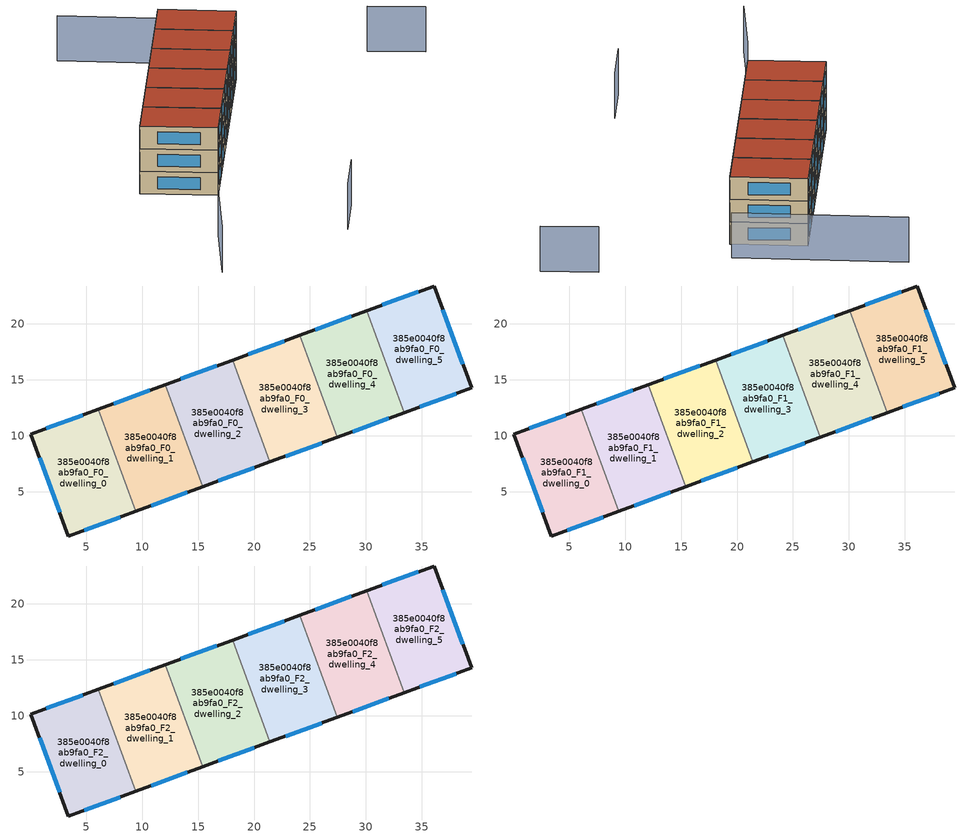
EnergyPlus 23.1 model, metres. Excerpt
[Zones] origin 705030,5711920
385e0040f8ab9fa0_F0_dwelling_0
 floor ground (EU_floor_Construction): 6.07,12.35 9.41,3.24 3.42,1.03 0.05,10.14 z0
 wall outside (EU_wall_Construction): 6.07,12.35 0.05,10.14 3.42,1.03 9.41,3.24 z0:3
 wall to 385e0040f8ab9fa0_F0_dwelling_1 (EU_wall_Construction): 9.41,3.24 6.07,12.35 z0:3
 window (EU_Window_Construction): 4.8,1.54 8.03,2.73 / 0.83,8.03 2.64,3.14 / 4.67,11.84 1.44,10.65 z0.69:2.31
385e0040f8ab9fa0_F0_dwelling_1
 floor ground (EU_floor_Construction): 12.07,14.56 15.42,5.44 9.41,3.24 6.07,12.35 z0
 wall outside (EU_wall_Construction): 9.41,3.24 15.42,5.44 / 12.07,14.56 6.07,12.35 z0:3
 wall to 385e0040f8ab9fa0_F0_dwelling_2 (EU_wall_Construction): 15.42,5.44 12.07,14.56 z0:3
 window (EU_Window_Construction): 10.8,3.75 14.03,4.93 / 10.68,14.05 7.46,12.86 z0.69:2.31
385e0040f8ab9fa0_F0_dwelling_2
 floor ground (EU_floor_Construction): 18.08,16.76 21.43,7.65 15.42,5.44 12.07,14.56 z0
 wall outside (EU_wall_Construction): 15.42,5.44 21.43,7.65 / 18.08,16.76 12.07,14.56 z0:3
 wall to 385e0040f8ab9fa0_F0_dwelling_3 (EU_wall_Construction): 21.43,7.65 18.08,16.76 z0:3
 window (EU_Window_Construction): 16.81,5.95 20.04,7.14 / 16.69,16.25 13.46,15.07 z0.69:2.31
385e0040f8ab9fa0_F0_dwelling_3
 floor ground (EU_floor_Construction): 24.08,18.97 27.43,9.86 21.43,7.65 18.08,16.76 z0
 wall outside (EU_wall_Construction): 21.43,7.65 27.43,9.86 / 24.08,18.97 18.08,16.76 z0:3
 wall to 385e0040f8ab9fa0_F0_dwelling_4 (EU_wall_Construction): 27.43,9.86 24.08,18.97 z0:3
 window (EU_Window_Construction): 22.82,8.16 26.04,9.35 / 22.69,18.46 19.47,17.27 z0.69:2.31
385e0040f8ab9fa0_F0_dwelling_4
 floor ground (EU_floor_Construction): 30.09,21.18 33.44,12.06 27.43,9.86 24.08,18.97 z0
 wall outside (EU_wall_Construction): 27.43,9.86 33.44,12.06 / 30.09,21.18 24.08,18.97 z0:3
 wall to 385e0040f8ab9fa0_F0_dwelling_5 (EU_wall_Construction): 33.44,12.06 30.09,21.18 z0:3
 window (EU_Window_Construction): 28.82,10.37 32.05,11.55 / 28.7,20.67 25.47,19.48 z0.69:2.31
385e0040f8ab9fa0_F0_dwelling_5
 floor ground (EU_floor_Construction): 36.09,23.38 39.45,14.27 33.44,12.06 30.09,21.18 z0
 wall outside (EU_wall_Construction): 33.44,12.06 39.45,14.27 36.09,23.38 30.09,21.18 z0:3
 window (EU_Window_Construction): 34.7,22.87 31.48,21.69 / 38.67,16.38 36.87,21.27 / 34.83,12.58 38.06,13.76 z0.69:2.31
385e0040f8ab9fa0_F1_dwelling_0
 floor to 385e0040f8ab9fa0_F0_dwelling_0 (EU_floor_Construction): 6.07,12.35 9.41,3.24 3.42,1.03 0.05,10.14 z3
 wall outside (EU_wall_Construction): 6.07,12.35 0.05,10.14 3.42,1.03 9.41,3.24 z3:6
 wall to 385e0040f8ab9fa0_F1_dwelling_1 (EU_wall_Construction): 9.41,3.24 6.07,12.35 z3:6
 window (EU_Window_Construction): 4.8,1.54 8.03,2.73 / 0.83,8.03 2.64,3.14 / 4.67,11.84 1.44,10.65 z3.69:5.31
385e0040f8ab9fa0_F1_dwelling_1
 floor to 385e0040f8ab9fa0_F0_dwelling_1 (EU_floor_Construction): 12.07,14.56 15.42,5.44 9.41,3.24 6.07,12.35 z3
 wall outside (EU_wall_Construction): 9.41,3.24 15.42,5.44 / 12.07,14.56 6.07,12.35 z3:6
 wall to 385e0040f8ab9fa0_F1_dwelling_2 (EU_wall_Construction): 15.42,5.44 12.07,14.56 z3:6
 window (EU_Window_Construction): 10.8,3.75 14.03,4.93 / 10.68,14.05 7.46,12.86 z3.69:5.31
385e0040f8ab9fa0_F1_dwelling_2
 floor to 385e0040f8ab9fa0_F0_dwelling_2 (EU_floor_Construction): 18.08,16.76 21.43,7.65 15.42,5.44 12.07,14.56 z3
 wall outside (EU_wall_Construction): 15.42,5.44 21.43,7.65 / 18.08,16.76 12.07,14.56 z3:6
 wall to 385e0040f8ab9fa0_F1_dwelling_3 (EU_wall_Construction): 21.43,7.65 18.08,16.76 z3:6
 window (EU_Window_Construction): 16.81,5.95 20.04,7.14 / 16.69,16.25 13.46,15.07 z3.69:5.31
385e0040f8ab9fa0_F1_dwelling_3
 floor to 385e0040f8ab9fa0_F0_dwelling_3 (EU_floor_Construction): 24.08,18.97 27.43,9.86 21.43,7.65 18.08,16.76 z3
 wall outside (EU_wall_Construction): 21.43,7.65 27.43,9.86 / 24.08,18.97 18.08,16.76 z3:6
 wall to 385e0040f8ab9fa0_F1_dwelling_4 (EU_wall_Construction): 27.43,9.86 24.08,18.97 z3:6
 window (EU_Window_Construction): 22.82,8.16 26.04,9.35 / 22.69,18.46 19.47,17.27 z3.69:5.31
385e0040f8ab9fa0_F1_dwelling_4
 floor to 385e0040f8ab9fa0_F0_dwelling_4 (EU_floor_Construction): 30.09,21.18 33.44,12.06 27.43,9.86 24.08,18.97 z3
 wall outside (EU_wall_Construction): 27.43,9.86 33.44,12.06 / 30.09,21.18 24.08,18.97 z3:6
 wall to 385e0040f8ab9fa0_F1_dwelling_5 (EU_wall_Construction): 33.44,12.06 30.09,21.18 z3:6
 window (EU_Window_Construction): 28.82,10.37 32.05,11.55 / 28.7,20.67 25.47,19.48 z3.69:5.31
385e0040f8ab9fa0_F1_dwelling_5
 floor to 385e0040f8ab9fa0_F0_dwelling_5 (EU_floor_Construction): 36.09,23.38 39.45,14.27 33.44,12.06 30.09,21.18 z3
 wall outside (EU_wall_Construction): 33.44,12.06 39.45,14.27 36.09,23.38 30.09,21.18 z3:6
 window (EU_Window_Construction): 34.7,22.87 31.48,21.69 / 38.67,16.38 36.87,21.27 / 34.83,12.58 38.06,13.76 z3.69:5.31
385e0040f8ab9fa0_F2_dwelling_0
 floor to 385e0040f8ab9fa0_F1_dwelling_0 (EU_floor_Construction): 6.07,12.35 9.41,3.24 3.42,1.03 0.05,10.14 z6
 wall outside (EU_wall_Construction): 6.07,12.35 0.05,10.14 3.42,1.03 9.41,3.24 z6:9
 wall to 385e0040f8ab9fa0_F2_dwelling_1 (EU_wall_Construction): 9.41,3.24 6.07,12.35 z6:9
 window (EU_Window_Construction): 4.8,1.54 8.03,2.73 / 0.83,8.03 2.64,3.14 / 4.67,11.84 1.44,10.65 z6.69:8.31
 roof outside (EU_roof_Construction): 9.41,3.24 6.07,12.35 0.05,10.14 3.42,1.03 z9
385e0040f8ab9fa0_F2_dwelling_1
 floor to 385e0040f8ab9fa0_F1_dwelling_1 (EU_floor_Construction): 12.07,14.56 15.42,5.44 9.41,3.24 6.07,12.35 z6
 wall outside (EU_wall_Construction): 9.41,3.24 15.42,5.44 / 12.07,14.56 6.07,12.35 z6:9
 wall to 385e0040f8ab9fa0_F2_dwelling_2 (EU_wall_Construction): 15.42,5.44 12.07,14.56 z6:9
 window (EU_Window_Construction): 10.8,3.75 14.03,4.93 / 10.68,14.05 7.46,12.86 z6.69:8.31
 roof outside (EU_roof_Construction): 15.42,5.44 12.07,14.56 6.07,12.35 9.41,3.24 z9
385e0040f8ab9fa0_F2_dwelling_2
 floor to 385e0040f8ab9fa0_F1_dwelling_2 (EU_floor_Construction): 18.08,16.76 21.43,7.65 15.42,5.44 12.07,14.56 z6
 wall outside (EU_wall_Construction): 15.42,5.44 21.43,7.65 / 18.08,16.76 12.07,14.56 z6:9
 wall to 385e0040f8ab9fa0_F2_dwelling_3 (EU_wall_Construction): 21.43,7.65 18.08,16.76 z6:9
 window (EU_Window_Construction): 16.81,5.95 20.04,7.14 / 16.69,16.25 13.46,15.07 z6.69:8.31
 roof outside (EU_roof_Construction): 21.43,7.65 18.08,16.76 12.07,14.56 15.42,5.44 z9
385e0040f8ab9fa0_F2_dwelling_3
 floor to 385e0040f8ab9fa0_F1_dwelling_3 (EU_floor_Construction): 24.08,18.97 27.43,9.86 21.43,7.65 18.08,16.76 z6
 wall outside (EU_wall_Construction): 21.43,7.65 27.43,9.86 / 24.08,18.97 18.08,16.76 z6:9
 wall to 385e0040f8ab9fa0_F2_dwelling_4 (EU_wall_Construction): 27.43,9.86 24.08,18.97 z6:9
 window (EU_Window_Construction): 22.82,8.16 26.04,9.35 / 22.69,18.46 19.47,17.27 z6.69:8.31
 roof outside (EU_roof_Construction): 27.43,9.86 24.08,18.97 18.08,16.76 21.43,7.65 z9
385e0040f8ab9fa0_F2_dwelling_4
 floor to 385e0040f8ab9fa0_F1_dwelling_4 (EU_floor_Construction): 30.09,21.18 33.44,12.06 27.43,9.86 24.08,18.97 z6
 wall outside (EU_wall_Construction): 27.43,9.86 33.44,12.06 / 30.09,21.18 24.08,18.97 z6:9
 wall to 385e0040f8ab9fa0_F2_dwelling_5 (EU_wall_Construction): 33.44,12.06 30.09,21.18 z6:9
 window (EU_Window_Construction): 28.82,10.37 32.05,11.55 / 28.7,20.67 25.47,19.48 z6.69:8.31
 roof outside (EU_roof_Construction): 33.44,12.06 30.09,21.18 24.08,18.97 27.43,9.86 z9
385e0040f8ab9fa0_F2_dwelling_5
 floor to 385e0040f8ab9fa0_F1_dwelling_5 (EU_floor_Construction): 36.09,23.38 39.45,14.27 33.44,12.06 30.09,21.18 z6
 wall outside (EU_wall_Construction): 33.44,12.06 39.45,14.27 36.09,23.38 30.09,21.18 z6:9
 window (EU_Window_Construction): 34.7,22.87 31.48,21.69 / 38.67,16.38 36.87,21.27 / 34.83,12.58 38.06,13.76 z6.69:8.31
 roof outside (EU_roof_Construction): 39.45,14.27 36.09,23.38 30.09,21.18 33.44,12.06 z9
shading: -8.67,-4.18 -19.46,-9.42 / 56.85,-3.73 54.21,3 / -0.35,-18.01 7.1,-15.25 / 43.44,16.25 36.03,36.88 z0:6
[Building]
EU S2 Campaign: North Axis=0; Terrain=City; Solar Distribution=FullExterior
[Site:Location]
London: Latitude=51.5; Longitude=-0.5; Time Zone=0; Elevation=25
[SizingPeriod:WeatherFileDays]
AnnualSizingPeriod: Begin Month=1; Begin Day of Month=1; End Month=12; End Day of Month=31; Day of Week for Start Day=Monday; Use Weather File Daylight Saving Period=No; Use Weather File Rain and Snow Indicators=No
[MATERIAL]
EU_InternalMass_Material: Roughness=MediumRough; Thickness=0.1; Conductivity=1; Density=1800; Specific Heat=900; Thermal Absorptance=0.9; Solar Absorptance=0.7; Visible Absorptance=0.7
[MATERIAL:NOMASS] Roughness=MediumRough; Thermal Absorptance=0.9; Solar Absorptance=0.7; Visible Absorptance=0.7
Name | Thermal Resistance
EU_wall_NoMass | 0.635353
EU_roof_NoMass | 0.675062
EU_floor_NoMass | 1.96382
[WINDOWMATERIAL:SIMPLEGLAZINGSYSTEM]
EU_Window_SimpleGlazing: UFactor=2.96269; Solar Heat Gain Coefficient=0.76; Visible Transmittance=0.76
[CONSTRUCTION]
EU_wall_Construction: EU_wall_NoMass
EU_roof_Construction: EU_roof_NoMass
EU_floor_Construction: EU_floor_NoMass
EU_Window_Construction: EU_Window_SimpleGlazing
EU_InternalMass_Construction: EU_InternalMass_Material
[ZONE] Type=1; Multiplier=1; Ceiling Height=autocalculate; Floor Area=autocalculate; Part of Total Floor Area=Yes
Name | Volume
385e0040f8ab9fa0_F0_dwelling_0; 385e0040f8ab9fa0_F1_dwelling_0; 385e0040f8ab9fa0_F2_dwelling_0; 385e0040f8ab9fa0_F0_dwelling_5; 385e0040f8ab9fa0_F1_dwelling_5; 385e0040f8ab9fa0_F2_dwelling_5 | 186.344
385e0040f8ab9fa0_F0_dwelling_1 | 186.35
385e0040f8ab9fa0_F1_dwelling_1; 385e0040f8ab9fa0_F2_dwelling_1; 385e0040f8ab9fa0_F0_dwelling_2; 385e0040f8ab9fa0_F1_dwelling_2; 385e0040f8ab9fa0_F2_dwelling_2; 385e0040f8ab9fa0_F0_dwelling_3; 385e0040f8ab9fa0_F1_dwelling_3; 385e0040f8ab9fa0_F2_dwelling_3; 385e0040f8ab9fa0_F1_dwelling_4; 385e0040f8ab9fa0_F2_dwelling_4 | 186.351
385e0040f8ab9fa0_F0_dwelling_4 | 186.352
[INTERNALMASS] Construction=EU_InternalMass_Construction
Name | Zone or ZoneList | Surface Area
385e0040f8ab9fa0_F0_dwelling_0_EU_InternalMass | 385e0040f8ab9fa0_F0_dwelling_0 | 62.1145
385e0040f8ab9fa0_F0_dwelling_1_EU_InternalMass | 385e0040f8ab9fa0_F0_dwelling_1 | 62.117
385e0040f8ab9fa0_F0_dwelling_2_EU_InternalMass | 385e0040f8ab9fa0_F0_dwelling_2 | 62.117
385e0040f8ab9fa0_F0_dwelling_3_EU_InternalMass | 385e0040f8ab9fa0_F0_dwelling_3 | 62.117
385e0040f8ab9fa0_F0_dwelling_4_EU_InternalMass | 385e0040f8ab9fa0_F0_dwelling_4 | 62.117
385e0040f8ab9fa0_F0_dwelling_5_EU_InternalMass | 385e0040f8ab9fa0_F0_dwelling_5 | 62.1145
385e0040f8ab9fa0_F1_dwelling_0_EU_InternalMass | 385e0040f8ab9fa0_F1_dwelling_0 | 62.1145
385e0040f8ab9fa0_F1_dwelling_1_EU_InternalMass | 385e0040f8ab9fa0_F1_dwelling_1 | 62.117
385e0040f8ab9fa0_F1_dwelling_2_EU_InternalMass | 385e0040f8ab9fa0_F1_dwelling_2 | 62.117
385e0040f8ab9fa0_F1_dwelling_3_EU_InternalMass | 385e0040f8ab9fa0_F1_dwelling_3 | 62.117
385e0040f8ab9fa0_F1_dwelling_4_EU_InternalMass | 385e0040f8ab9fa0_F1_dwelling_4 | 62.117
385e0040f8ab9fa0_F1_dwelling_5_EU_InternalMass | 385e0040f8ab9fa0_F1_dwelling_5 | 62.1145
385e0040f8ab9fa0_F2_dwelling_0_EU_InternalMass | 385e0040f8ab9fa0_F2_dwelling_0 | 62.1145
385e0040f8ab9fa0_F2_dwelling_1_EU_InternalMass | 385e0040f8ab9fa0_F2_dwelling_1 | 62.117
385e0040f8ab9fa0_F2_dwelling_2_EU_InternalMass | 385e0040f8ab9fa0_F2_dwelling_2 | 62.117
385e0040f8ab9fa0_F2_dwelling_3_EU_InternalMass | 385e0040f8ab9fa0_F2_dwelling_3 | 62.117
385e0040f8ab9fa0_F2_dwelling_4_EU_InternalMass | 385e0040f8ab9fa0_F2_dwelling_4 | 62.117
385e0040f8ab9fa0_F2_dwelling_5_EU_InternalMass | 385e0040f8ab9fa0_F2_dwelling_5 | 62.1145
[OTHEREQUIPMENT] Fuel Type=Electricity; Design Level Calculation Method=Watts/Area; Power per Zone Floor Area=1; Fraction Latent=0; Fraction Radiant=0; Fraction Lost=0; Carbon Dioxide Generation Rate=0; EndUse Subcategory=EU_Step8_InternalGains
Name | Zone or ZoneList or Space or SpaceList | Schedule
EU_Step8_InternalGain_385e0040f8ab9fa0_F0_dwelling_0_f000 | 385e0040f8ab9fa0_F0_dwelling_0 | EU_Step8_GainSchedule_385e0040f8ab9fa0_F0_dwelling_0_f000
EU_Step8_InternalGain_385e0040f8ab9fa0_F0_dwelling_1_f000 | 385e0040f8ab9fa0_F0_dwelling_1 | EU_Step8_GainSchedule_385e0040f8ab9fa0_F0_dwelling_1_f000
EU_Step8_InternalGain_385e0040f8ab9fa0_F0_dwelling_2_f000 | 385e0040f8ab9fa0_F0_dwelling_2 | EU_Step8_GainSchedule_385e0040f8ab9fa0_F0_dwelling_2_f000
EU_Step8_InternalGain_385e0040f8ab9fa0_F0_dwelling_3_f000 | 385e0040f8ab9fa0_F0_dwelling_3 | EU_Step8_GainSchedule_385e0040f8ab9fa0_F0_dwelling_3_f000
EU_Step8_InternalGain_385e0040f8ab9fa0_F0_dwelling_4_f000 | 385e0040f8ab9fa0_F0_dwelling_4 | EU_Step8_GainSchedule_385e0040f8ab9fa0_F0_dwelling_4_f000
EU_Step8_InternalGain_385e0040f8ab9fa0_F0_dwelling_5_f000 | 385e0040f8ab9fa0_F0_dwelling_5 | EU_Step8_GainSchedule_385e0040f8ab9fa0_F0_dwelling_5_f000
EU_Step8_InternalGain_385e0040f8ab9fa0_F1_dwelling_0_f000 | 385e0040f8ab9fa0_F1_dwelling_0 | EU_Step8_GainSchedule_385e0040f8ab9fa0_F1_dwelling_0_f000
EU_Step8_InternalGain_385e0040f8ab9fa0_F1_dwelling_1_f000 | 385e0040f8ab9fa0_F1_dwelling_1 | EU_Step8_GainSchedule_385e0040f8ab9fa0_F1_dwelling_1_f000
EU_Step8_InternalGain_385e0040f8ab9fa0_F1_dwelling_2_f000 | 385e0040f8ab9fa0_F1_dwelling_2 | EU_Step8_GainSchedule_385e0040f8ab9fa0_F1_dwelling_2_f000
EU_Step8_InternalGain_385e0040f8ab9fa0_F1_dwelling_3_f000 | 385e0040f8ab9fa0_F1_dwelling_3 | EU_Step8_GainSchedule_385e0040f8ab9fa0_F1_dwelling_3_f000
EU_Step8_InternalGain_385e0040f8ab9fa0_F1_dwelling_4_f000 | 385e0040f8ab9fa0_F1_dwelling_4 | EU_Step8_GainSchedule_385e0040f8ab9fa0_F1_dwelling_4_f000
EU_Step8_InternalGain_385e0040f8ab9fa0_F1_dwelling_5_f000 | 385e0040f8ab9fa0_F1_dwelling_5 | EU_Step8_GainSchedule_385e0040f8ab9fa0_F1_dwelling_5_f000
EU_Step8_InternalGain_385e0040f8ab9fa0_F2_dwelling_0_f000 | 385e0040f8ab9fa0_F2_dwelling_0 | EU_Step8_GainSchedule_385e0040f8ab9fa0_F2_dwelling_0_f000
EU_Step8_InternalGain_385e0040f8ab9fa0_F2_dwelling_1_f000 | 385e0040f8ab9fa0_F2_dwelling_1 | EU_Step8_GainSchedule_385e0040f8ab9fa0_F2_dwelling_1_f000
EU_Step8_InternalGain_385e0040f8ab9fa0_F2_dwelling_2_f000 | 385e0040f8ab9fa0_F2_dwelling_2 | EU_Step8_GainSchedule_385e0040f8ab9fa0_F2_dwelling_2_f000
EU_Step8_InternalGain_385e0040f8ab9fa0_F2_dwelling_3_f000 | 385e0040f8ab9fa0_F2_dwelling_3 | EU_Step8_GainSchedule_385e0040f8ab9fa0_F2_dwelling_3_f000
EU_Step8_InternalGain_385e0040f8ab9fa0_F2_dwelling_4_f000 | 385e0040f8ab9fa0_F2_dwelling_4 | EU_Step8_GainSchedule_385e0040f8ab9fa0_F2_dwelling_4_f000
EU_Step8_InternalGain_385e0040f8ab9fa0_F2_dwelling_5_f000 | 385e0040f8ab9fa0_F2_dwelling_5 | EU_Step8_GainSchedule_385e0040f8ab9fa0_F2_dwelling_5_f000
[ZONEVENTILATION:DESIGNFLOWRATE] Schedule=EU_AlwaysOn; Design Flow Rate Calculation Method=AirChanges/Hour; Air Changes per Hour=0.555504; Ventilation Type=Natural; Fan Pressure Rise=0; Fan Total Efficiency=1; Constant Term Coefficient=1; Temperature Term Coefficient=0; Velocity Term Coefficient=0; Velocity Squared Term Coefficient=0; Minimum Indoor Temperature=-100; Maximum Indoor Temperature=100; Delta Temperature=-100; Minimum Outdoor Temperature=-100; Maximum Outdoor Temperature=100; Maximum Wind Speed=40
Name | Zone or ZoneList or Space or SpaceList
EU_ConstantAir_385e0040f8ab9fa0_F0_dwelling_0 | 385e0040f8ab9fa0_F0_dwelling_0
EU_ConstantAir_385e0040f8ab9fa0_F0_dwelling_1 | 385e0040f8ab9fa0_F0_dwelling_1
EU_ConstantAir_385e0040f8ab9fa0_F0_dwelling_2 | 385e0040f8ab9fa0_F0_dwelling_2
EU_ConstantAir_385e0040f8ab9fa0_F0_dwelling_3 | 385e0040f8ab9fa0_F0_dwelling_3
EU_ConstantAir_385e0040f8ab9fa0_F0_dwelling_4 | 385e0040f8ab9fa0_F0_dwelling_4
EU_ConstantAir_385e0040f8ab9fa0_F0_dwelling_5 | 385e0040f8ab9fa0_F0_dwelling_5
EU_ConstantAir_385e0040f8ab9fa0_F1_dwelling_0 | 385e0040f8ab9fa0_F1_dwelling_0
EU_ConstantAir_385e0040f8ab9fa0_F1_dwelling_1 | 385e0040f8ab9fa0_F1_dwelling_1
EU_ConstantAir_385e0040f8ab9fa0_F1_dwelling_2 | 385e0040f8ab9fa0_F1_dwelling_2
EU_ConstantAir_385e0040f8ab9fa0_F1_dwelling_3 | 385e0040f8ab9fa0_F1_dwelling_3
EU_ConstantAir_385e0040f8ab9fa0_F1_dwelling_4 | 385e0040f8ab9fa0_F1_dwelling_4
EU_ConstantAir_385e0040f8ab9fa0_F1_dwelling_5 | 385e0040f8ab9fa0_F1_dwelling_5
EU_ConstantAir_385e0040f8ab9fa0_F2_dwelling_0 | 385e0040f8ab9fa0_F2_dwelling_0
EU_ConstantAir_385e0040f8ab9fa0_F2_dwelling_1 | 385e0040f8ab9fa0_F2_dwelling_1
EU_ConstantAir_385e0040f8ab9fa0_F2_dwelling_2 | 385e0040f8ab9fa0_F2_dwelling_2
EU_ConstantAir_385e0040f8ab9fa0_F2_dwelling_3 | 385e0040f8ab9fa0_F2_dwelling_3
EU_ConstantAir_385e0040f8ab9fa0_F2_dwelling_4 | 385e0040f8ab9fa0_F2_dwelling_4
EU_ConstantAir_385e0040f8ab9fa0_F2_dwelling_5 | 385e0040f8ab9fa0_F2_dwelling_5
[HVACTEMPLATE:THERMOSTAT] Constant Heating Setpoint=20; Constant Cooling Setpoint=50
EU_HeatOnly_385e0040f8ab9fa0_F0_dwelling_0; EU_HeatOnly_385e0040f8ab9fa0_F0_dwelling_1; EU_HeatOnly_385e0040f8ab9fa0_F0_dwelling_2; EU_HeatOnly_385e0040f8ab9fa0_F0_dwelling_3; EU_HeatOnly_385e0040f8ab9fa0_F0_dwelling_4; EU_HeatOnly_385e0040f8ab9fa0_F0_dwelling_5; EU_HeatOnly_385e0040f8ab9fa0_F1_dwelling_0; EU_HeatOnly_385e0040f8ab9fa0_F1_dwelling_1; EU_HeatOnly_385e0040f8ab9fa0_F1_dwelling_2; EU_HeatOnly_385e0040f8ab9fa0_F1_dwelling_3; EU_HeatOnly_385e0040f8ab9fa0_F1_dwelling_4; EU_HeatOnly_385e0040f8ab9fa0_F1_dwelling_5; EU_HeatOnly_385e0040f8ab9fa0_F2_dwelling_0; EU_HeatOnly_385e0040f8ab9fa0_F2_dwelling_1; EU_HeatOnly_385e0040f8ab9fa0_F2_dwelling_2; EU_HeatOnly_385e0040f8ab9fa0_F2_dwelling_3; EU_HeatOnly_385e0040f8ab9fa0_F2_dwelling_4; EU_HeatOnly_385e0040f8ab9fa0_F2_dwelling_5
[HVACTEMPLATE:ZONE:IDEALLOADSAIRSYSTEM] System Availability Schedule=EU_AlwaysOn; Maximum Heating Supply Air Temperature=50; Minimum Cooling Supply Air Temperature=13; Maximum Heating Supply Air Humidity Ratio=0.0156; Minimum Cooling Supply Air Humidity Ratio=0.0077; Heating Limit=NoLimit; Cooling Limit=NoLimit; Heating Availability Schedule=EU_AlwaysOn; Cooling Availability Schedule=EU_CoolingOff; Dehumidification Control Type=ConstantSensibleHeatRatio; Cooling Sensible Heat Ratio=0.7; Dehumidification Setpoint=60; Humidification Control Type=None; Humidification Setpoint=30; Outdoor Air Method=None; Outdoor Air Flow Rate per Person=0.00944; Outdoor Air Flow Rate per Zone Floor Area=0; Outdoor Air Flow Rate per Zone=0; Demand Controlled Ventilation Type=None; Outdoor Air Economizer Type=NoEconomizer; Heat Recovery Type=None; Sensible Heat Recovery Effectiveness=0.7; Latent Heat Recovery Effectiveness=0.65
Name | Template Thermostat
385e0040f8ab9fa0_F0_dwelling_0 | EU_HeatOnly_385e0040f8ab9fa0_F0_dwelling_0
385e0040f8ab9fa0_F0_dwelling_1 | EU_HeatOnly_385e0040f8ab9fa0_F0_dwelling_1
385e0040f8ab9fa0_F0_dwelling_2 | EU_HeatOnly_385e0040f8ab9fa0_F0_dwelling_2
385e0040f8ab9fa0_F0_dwelling_3 | EU_HeatOnly_385e0040f8ab9fa0_F0_dwelling_3
385e0040f8ab9fa0_F0_dwelling_4 | EU_HeatOnly_385e0040f8ab9fa0_F0_dwelling_4
385e0040f8ab9fa0_F0_dwelling_5 | EU_HeatOnly_385e0040f8ab9fa0_F0_dwelling_5
385e0040f8ab9fa0_F1_dwelling_0 | EU_HeatOnly_385e0040f8ab9fa0_F1_dwelling_0
385e0040f8ab9fa0_F1_dwelling_1 | EU_HeatOnly_385e0040f8ab9fa0_F1_dwelling_1
385e0040f8ab9fa0_F1_dwelling_2 | EU_HeatOnly_385e0040f8ab9fa0_F1_dwelling_2
385e0040f8ab9fa0_F1_dwelling_3 | EU_HeatOnly_385e0040f8ab9fa0_F1_dwelling_3
385e0040f8ab9fa0_F1_dwelling_4 | EU_HeatOnly_385e0040f8ab9fa0_F1_dwelling_4
385e0040f8ab9fa0_F1_dwelling_5 | EU_HeatOnly_385e0040f8ab9fa0_F1_dwelling_5
385e0040f8ab9fa0_F2_dwelling_0 | EU_HeatOnly_385e0040f8ab9fa0_F2_dwelling_0
385e0040f8ab9fa0_F2_dwelling_1 | EU_HeatOnly_385e0040f8ab9fa0_F2_dwelling_1
385e0040f8ab9fa0_F2_dwelling_2 | EU_HeatOnly_385e0040f8ab9fa0_F2_dwelling_2
385e0040f8ab9fa0_F2_dwelling_3 | EU_HeatOnly_385e0040f8ab9fa0_F2_dwelling_3
385e0040f8ab9fa0_F2_dwelling_4 | EU_HeatOnly_385e0040f8ab9fa0_F2_dwelling_4
385e0040f8ab9fa0_F2_dwelling_5 | EU_HeatOnly_385e0040f8ab9fa0_F2_dwelling_5
[SIZING:ZONE] Zone Cooling Design Supply Air Temperature Input Method=SupplyAirTemperature; Zone Cooling Design Supply Air Temperature=13; Zone Heating Design Supply Air Temperature Input Method=SupplyAirTemperature; Zone Heating Design Supply Air Temperature=50; Zone Cooling Design Supply Air Humidity Ratio=0.008; Zone Heating Design Supply Air Humidity Ratio=0.008; Cooling Design Air Flow Method=DesignDay; Cooling Design Air Flow Rate=0; Cooling Minimum Air Flow per Zone Floor Area=0.000762; Cooling Minimum Air Flow=0; Cooling Minimum Air Flow Fraction=0.2; Heating Design Air Flow Method=DesignDay; Heating Design Air Flow Rate=0; Heating Maximum Air Flow per Zone Floor Area=0.002032; Heating Maximum Air Flow=0.141576; Heating Maximum Air Flow Fraction=0.3; Account for Dedicated Outdoor Air System=No; Dedicated Outdoor Air System Control Strategy=NeutralSupplyAir; Dedicated Outdoor Air Low Setpoint Temperature for Design=autosize; Dedicated Outdoor Air High Setpoint Temperature for Design=autosize; Zone Load Sizing Method=Sensible Load Only No Latent Load; Zone Latent Cooling Design Supply Air Humidity Ratio Input Method=HumidityRatioDifference; Zone Cooling Design Supply Air Humidity Ratio Difference=0.005; Zone Latent Heating Design Supply Air Humidity Ratio Input Method=HumidityRatioDifference; Zone Humidification Design Supply Air Humidity Ratio Difference=0.005
385e0040f8ab9fa0_F0_dwelling_0; 385e0040f8ab9fa0_F0_dwelling_1; 385e0040f8ab9fa0_F0_dwelling_2; 385e0040f8ab9fa0_F0_dwelling_3; 385e0040f8ab9fa0_F0_dwelling_4; 385e0040f8ab9fa0_F0_dwelling_5; 385e0040f8ab9fa0_F1_dwelling_0; 385e0040f8ab9fa0_F1_dwelling_1; 385e0040f8ab9fa0_F1_dwelling_2; 385e0040f8ab9fa0_F1_dwelling_3; 385e0040f8ab9fa0_F1_dwelling_4; 385e0040f8ab9fa0_F1_dwelling_5; 385e0040f8ab9fa0_F2_dwelling_0; 385e0040f8ab9fa0_F2_dwelling_1; 385e0040f8ab9fa0_F2_dwelling_2; 385e0040f8ab9fa0_F2_dwelling_3; 385e0040f8ab9fa0_F2_dwelling_4; 385e0040f8ab9fa0_F2_dwelling_5
[SCHEDULE:CONSTANT]
Name | Hourly Value
EU_AlwaysOn | 1
EU_CoolingOff | 0
[SCHEDULE:FILE] Column Number=1; Rows to Skip at Top=0; Number of Hours of Data=8760; Column Separator=Comma; Interpolate to Timestep=No; Minutes per Item=60; Adjust Schedule for Daylight Savings=Yes
Name | File
EU_Step8_GainSchedule_385e0040f8ab9fa0_F0_dwelling_0_f000 | ../../schedules/385e0040f8ab9fa0/385e0040f8ab9fa0_F0_dwelling_0_f000_gain.csv
EU_Step8_GainSchedule_385e0040f8ab9fa0_F0_dwelling_1_f000 | ../../schedules/385e0040f8ab9fa0/385e0040f8ab9fa0_F0_dwelling_1_f000_gain.csv
EU_Step8_GainSchedule_385e0040f8ab9fa0_F0_dwelling_2_f000 | ../../schedules/385e0040f8ab9fa0/385e0040f8ab9fa0_F0_dwelling_2_f000_gain.csv
EU_Step8_GainSchedule_385e0040f8ab9fa0_F0_dwelling_3_f000 | ../../schedules/385e0040f8ab9fa0/385e0040f8ab9fa0_F0_dwelling_3_f000_gain.csv
EU_Step8_GainSchedule_385e0040f8ab9fa0_F0_dwelling_4_f000 | ../../schedules/385e0040f8ab9fa0/385e0040f8ab9fa0_F0_dwelling_4_f000_gain.csv
EU_Step8_GainSchedule_385e0040f8ab9fa0_F0_dwelling_5_f000 | ../../schedules/385e0040f8ab9fa0/385e0040f8ab9fa0_F0_dwelling_5_f000_gain.csv
EU_Step8_GainSchedule_385e0040f8ab9fa0_F1_dwelling_0_f000 | ../../schedules/385e0040f8ab9fa0/385e0040f8ab9fa0_F1_dwelling_0_f000_gain.csv
EU_Step8_GainSchedule_385e0040f8ab9fa0_F1_dwelling_1_f000 | ../../schedules/385e0040f8ab9fa0/385e0040f8ab9fa0_F1_dwelling_1_f000_gain.csv
EU_Step8_GainSchedule_385e0040f8ab9fa0_F1_dwelling_2_f000 | ../../schedules/385e0040f8ab9fa0/385e0040f8ab9fa0_F1_dwelling_2_f000_gain.csv
EU_Step8_GainSchedule_385e0040f8ab9fa0_F1_dwelling_3_f000 | ../../schedules/385e0040f8ab9fa0/385e0040f8ab9fa0_F1_dwelling_3_f000_gain.csv
EU_Step8_GainSchedule_385e0040f8ab9fa0_F1_dwelling_4_f000 | ../../schedules/385e0040f8ab9fa0/385e0040f8ab9fa0_F1_dwelling_4_f000_gain.csv
EU_Step8_GainSchedule_385e0040f8ab9fa0_F1_dwelling_5_f000 | ../../schedules/385e0040f8ab9fa0/385e0040f8ab9fa0_F1_dwelling_5_f000_gain.csv
EU_Step8_GainSchedule_385e0040f8ab9fa0_F2_dwelling_0_f000 | ../../schedules/385e0040f8ab9fa0/385e0040f8ab9fa0_F2_dwelling_0_f000_gain.csv
EU_Step8_GainSchedule_385e0040f8ab9fa0_F2_dwelling_1_f000 | ../../schedules/385e0040f8ab9fa0/385e0040f8ab9fa0_F2_dwelling_1_f000_gain.csv
EU_Step8_GainSchedule_385e0040f8ab9fa0_F2_dwelling_2_f000 | ../../schedules/385e0040f8ab9fa0/385e0040f8ab9fa0_F2_dwelling_2_f000_gain.csv
EU_Step8_GainSchedule_385e0040f8ab9fa0_F2_dwelling_3_f000 | ../../schedules/385e0040f8ab9fa0/385e0040f8ab9fa0_F2_dwelling_3_f000_gain.csv
EU_Step8_GainSchedule_385e0040f8ab9fa0_F2_dwelling_4_f000 | ../../schedules/385e0040f8ab9fa0/385e0040f8ab9fa0_F2_dwelling_4_f000_gain.csv
EU_Step8_GainSchedule_385e0040f8ab9fa0_F2_dwelling_5_f000 | ../../schedules/385e0040f8ab9fa0/385e0040f8ab9fa0_F2_dwelling_5_f000_gain.csv
